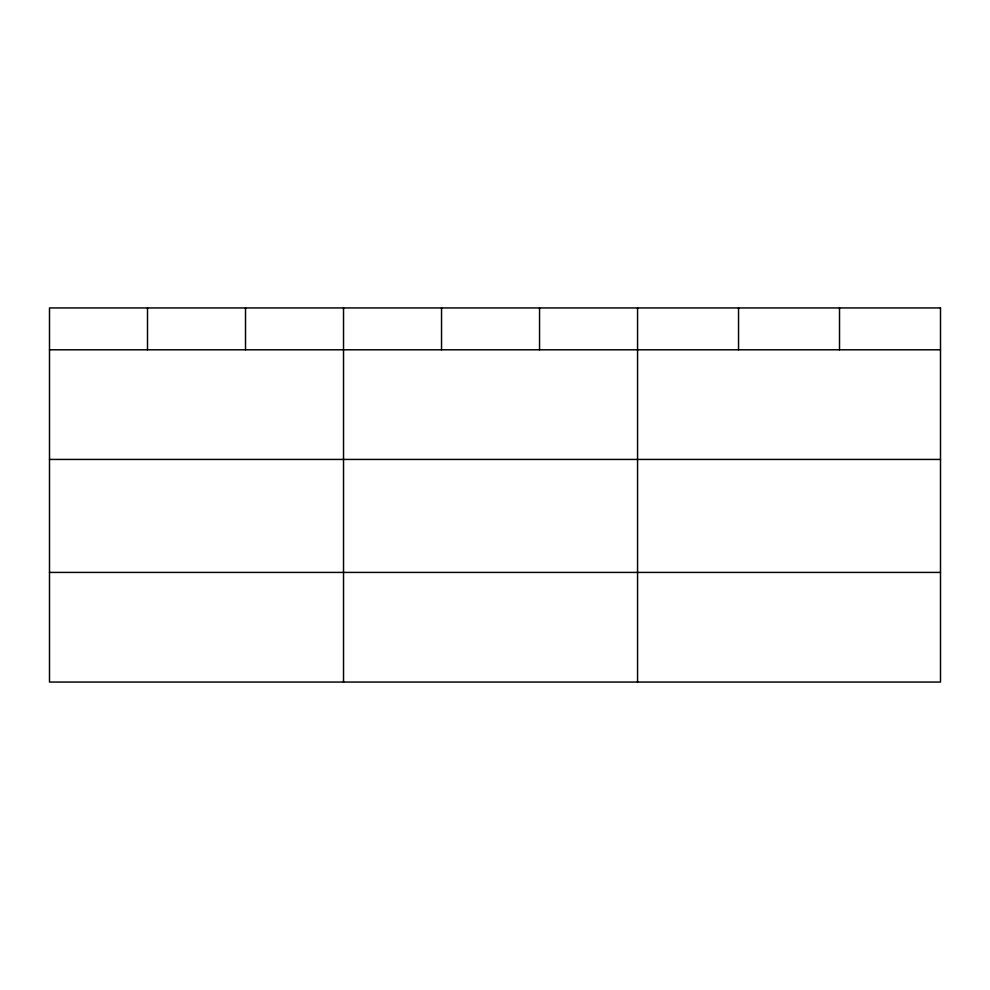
<?xml version="1.0" encoding="UTF-8"?>
<svg xmlns="http://www.w3.org/2000/svg" width="990" height="990" viewBox="0 0 990 990"><rect width="100%" height="100%" fill="white"/><g stroke="black" fill="none" stroke-linecap="round" stroke-linejoin="round"><path stroke-width="1.49" d="M49.5 349.792L940.5 349.792M49.5 459.434L940.5 459.434M49.5 572.418L940.5 572.418M839.52 307.94L839.52 349.792M738.54 307.94L738.54 349.792M637.56 307.94L637.56 682.06M539.55 307.94L539.55 349.792M441.54 307.94L441.54 349.792M343.53 307.94L343.53 682.06M245.52 307.94L245.52 349.792M147.51 307.94L147.51 349.792M940.5 307.94L49.5 307.94L49.5 682.06L940.5 682.06L940.5 307.94"/></g></svg>
